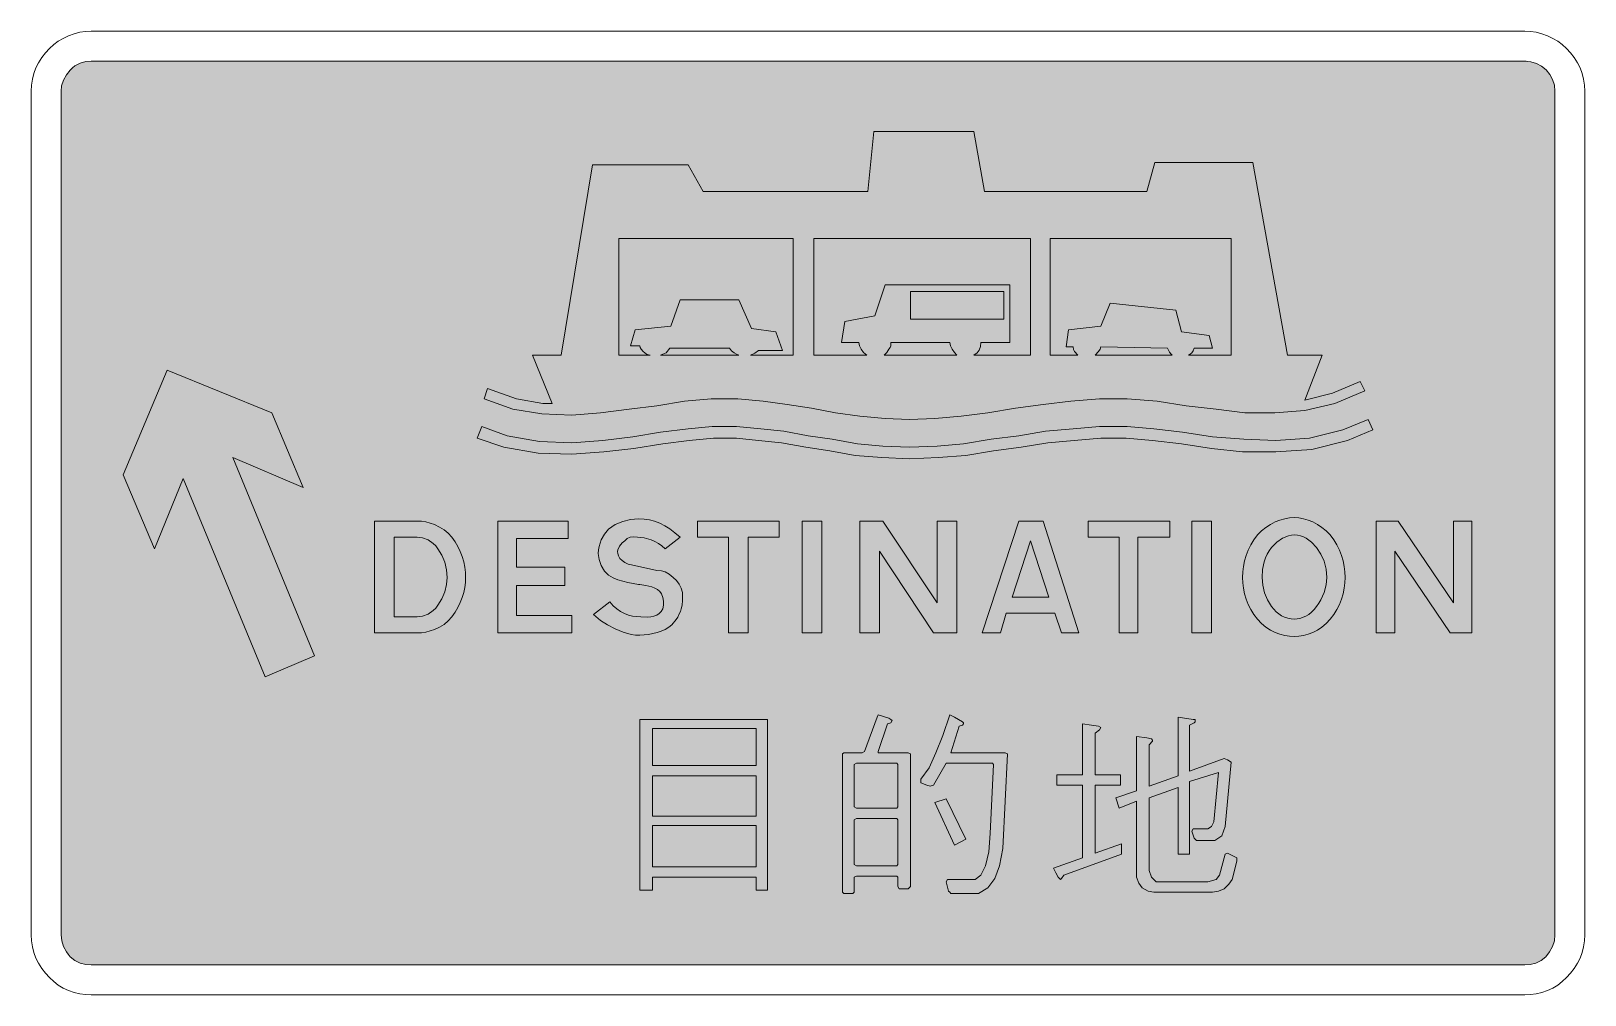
# Model space of a CAD drawing. Header units: metres. Extents: x 82 to 487, y 12 to 262.
import ezdxf

# ---------------------------------------------------------------- set-up
doc = ezdxf.new("R2010")
doc.units = ezdxf.units.M
for name, color, linetype, true_color in [('FILL_BLACK_000000', 7, 'Continuous', 0x000000), ('FILL_WHITE_FFFFFF', 7, 'Continuous', 0xffffff), ('STROKE_BLACK_000000', 7, 'Continuous', 0x000000)]:
    doc.layers.add(name, color=color, linetype=linetype, true_color=true_color)

msp = doc.modelspace()

# ---------------------------------------------------------------- hatches: boundary and pattern name
at = {"layer": 'FILL_BLACK_000000', "true_color": 0x000000}
h = msp.add_hatch(color=7, dxfattribs=at)
h.dxf.hatch_style = 1
h.paths.add_polyline_path([(472.69, 254.42), (474.14, 253.95), (475.46, 253.22), (476.62, 252.26), (477.59, 251.09), (478.32, 249.77), (478.79, 248.32), (478.95, 246.78), (478.95, 27.18), (478.79, 25.66), (478.31, 24.22), (477.56, 22.83), (476.55, 21.48), (475.33, 20.52), (473.96, 19.87), (472.54, 19.5), (471.15, 19.38), (97.95, 19.38), (96.56, 19.5), (95.14, 19.87), (93.77, 20.52), (92.55, 21.48), (91.97, 22.16), (91.54, 22.83), (90.75, 24.18), (90.34, 25.68), (90.15, 27.18), (90.15, 246.78), (90.31, 248.17), (90.79, 249.59), (91.54, 250.96), (92.55, 252.18), (93.14, 252.8), (93.77, 253.31), (95.14, 254.06), (96.56, 254.46), (97.95, 254.58), (471.15, 254.58), (472.69, 254.42)])
at = {"layer": 'FILL_WHITE_FFFFFF', "true_color": 0xffffff}
h = msp.add_hatch(color=7, dxfattribs=at)
h.dxf.hatch_style = 1
h.paths.add_polyline_path([(330.45, 220.68), (372.75, 220.68), (374.85, 228.18), (400.35, 228.18), (409.35, 178.08), (418.35, 178.08), (413.85, 166.38), (421.05, 168.18), (428.25, 171.18), (429.45, 168.78), (421.65, 165.48), (413.85, 163.68), (406.05, 163.08), (398.25, 163.08), (390.75, 163.98), (382.95, 164.88), (375.45, 166.08), (367.65, 166.68), (360.45, 166.68), (352.95, 166.08), (345.75, 165.18), (338.55, 164.28), (331.35, 163.08), (324.45, 162.18), (317.55, 161.58), (310.95, 161.28), (304.65, 161.58), (298.05, 162.18), (291.75, 163.08), (285.45, 164.28), (279.15, 165.18), (272.85, 166.08), (266.25, 166.68), (259.35, 166.68), (252.45, 166.08), (245.25, 164.88), (238.05, 163.98), (230.55, 163.08), (223.05, 162.48), (215.25, 162.78), (207.75, 163.98), (200.25, 166.68), (201.15, 169.38), (208.65, 166.68), (215.55, 165.48), (217.95, 165.48), (212.85, 178.08), (220.35, 178.08), (228.45, 227.58), (253.35, 227.58), (257.25, 220.68), (300.15, 220.68), (301.65, 236.28), (327.75, 236.28), (330.45, 220.68)])
h.paths.add_polyline_path([(311.25, 187.38), (335.55, 187.38), (335.55, 194.58), (311.25, 194.58), (311.25, 187.38)], flags=16)
h.paths.add_polyline_path([(246.79, 178.27), (246.15, 178.08), (266.55, 178.08), (265.95, 178.27), (265.35, 178.68), (264.64, 179.17), (264.15, 179.88), (248.55, 179.88), (247.65, 178.68), (246.79, 178.27)], flags=16)
h.paths.add_polyline_path([(240.75, 180.48), (238.35, 180.48), (239.55, 184.68), (248.85, 185.58), (251.25, 192.48), (266.55, 192.48), (269.85, 184.98), (276.15, 184.08), (277.95, 179.28), (271.65, 179.28), (270.71, 178.57), (269.55, 178.08), (280.65, 178.08), (280.65, 208.38), (235.35, 208.38), (235.35, 178.08), (243.45, 178.08), (243, 178.14), (242.55, 178.31), (241.65, 178.98), (241.09, 179.62), (240.85, 180.03), (240.75, 180.48)], flags=16)
h.paths.add_polyline_path([(293.25, 181.38), (294.15, 186.78), (301.95, 188.28), (304.65, 196.38), (337.05, 196.38), (337.05, 181.38), (329.55, 181.38), (329.44, 180.32), (329.1, 179.39), (328.54, 178.64), (327.75, 178.08), (342.45, 178.08), (342.45, 208.38), (286.05, 208.38), (286.05, 178.08), (299.85, 178.08), (298.99, 178.72), (298.35, 179.58), (297.94, 180.48), (297.75, 181.38), (293.25, 181.38)], flags=16)
h.paths.add_polyline_path([(321.45, 181.38), (306.15, 181.38), (306.07, 180.48), (305.9, 180.03), (305.55, 179.58), (305.06, 178.72), (304.75, 178.36), (304.35, 178.08), (323.25, 178.08), (322.65, 178.72), (322.05, 179.58), (321.64, 180.48), (321.45, 181.38)], flags=16)
h.paths.add_polyline_path([(378.15, 179.88), (360.75, 180.18), (360.56, 179.58), (360.15, 178.98), (359.25, 178.08), (379.35, 178.08), (378.95, 178.4), (378.64, 178.87), (378.15, 179.88)], flags=16)
h.paths.add_polyline_path([(394.65, 208.38), (347.55, 208.38), (347.55, 178.08), (354.75, 178.08), (353.92, 179.02), (353.65, 179.56), (353.55, 180.18), (351.75, 180.18), (352.35, 184.68), (360.75, 185.58), (363.15, 191.58), (380.25, 189.78), (381.75, 184.08), (388.95, 183.18), (389.85, 179.88), (385.05, 179.88), (384.75, 179.17), (384.45, 178.68), (384, 178.27), (383.55, 178.08), (394.65, 178.08), (394.65, 208.38)], flags=16)
h = msp.add_hatch(color=7, dxfattribs=at)
h.dxf.hatch_style = 1
h.paths.add_polyline_path([(134.85, 151.38), (156.15, 99.78), (143.25, 94.38), (121.95, 145.98), (114.45, 127.68), (106.35, 146.88), (117.75, 174.18), (145.05, 163.08), (153.15, 143.58), (134.85, 151.38)])
h = msp.add_hatch(color=7, dxfattribs=at)
h.dxf.hatch_style = 1
h.paths.add_polyline_path([(431.55, 158.58), (424.95, 155.88), (415.65, 153.48), (406.35, 152.88), (397.65, 152.88), (389.55, 153.78), (381.75, 154.98), (374.25, 155.88), (367.35, 156.48), (360.75, 156.48), (353.85, 155.88), (346.95, 155.28), (340.05, 154.08), (332.85, 153.18), (325.65, 151.98), (318.45, 151.38), (310.95, 151.08), (303.75, 151.38), (296.85, 151.98), (290.25, 153.18), (283.95, 154.08), (277.65, 155.28), (271.65, 155.88), (265.95, 156.48), (259.95, 156.48), (253.65, 155.88), (246.75, 154.98), (239.25, 153.78), (231.45, 152.88), (223.05, 152.28), (214.35, 152.58), (205.35, 154.08), (198.45, 156.48), (199.65, 159.48), (206.25, 157.08), (214.65, 155.58), (223.05, 155.28), (231.15, 155.88), (238.95, 156.78), (246.15, 157.98), (253.35, 158.88), (259.65, 159.48), (265.95, 159.48), (272.25, 158.88), (278.25, 158.28), (284.55, 157.08), (290.85, 156.18), (297.45, 154.98), (304.05, 154.38), (310.95, 154.08), (318.15, 154.38), (325.05, 154.98), (332.25, 156.18), (339.45, 157.08), (346.35, 158.28), (353.55, 158.88), (360.45, 159.48), (367.65, 159.48), (374.55, 158.88), (382.05, 157.98), (389.85, 156.78), (397.95, 156.18), (406.35, 155.88), (415.05, 156.48), (423.75, 158.58), (430.35, 161.28), (431.55, 158.58)])
h = msp.add_hatch(color=7, dxfattribs=at)
h.dxf.hatch_style = 1
h.paths.add_polyline_path([(183.97, 134.82), (185.1, 134.66), (186.22, 134.37), (187.35, 133.98), (188.64, 133.3), (189.82, 132.56), (190.89, 131.7), (191.85, 130.68), (192.69, 129.52), (193.42, 128.28), (194.04, 126.99), (194.55, 125.66), (194.94, 124.29), (195.22, 122.92), (195.39, 121.54), (195.45, 120.18), (195.39, 118.92), (195.22, 117.62), (194.94, 116.29), (194.55, 114.97), (194.04, 113.66), (193.42, 112.38), (192.69, 111.14), (191.85, 109.98), (190.89, 108.92), (189.82, 107.99), (188.64, 107.24), (187.35, 106.68), (186.22, 106.29), (185.1, 106.01), (183.97, 105.84), (182.85, 105.78), (171.75, 105.78), (171.75, 134.88), (182.85, 134.88), (183.97, 134.82)])
h.paths.add_polyline_path([(176.85, 109.98), (182.85, 109.98), (184.24, 110.15), (185.66, 110.69), (187.03, 111.63), (187.66, 112.25), (188.25, 112.98), (189.26, 114.65), (190.01, 116.47), (190.49, 118.34), (190.65, 120.18), (190.49, 122.2), (190.01, 124.16), (189.26, 126), (188.25, 127.68), (187.66, 128.41), (187.03, 129.03), (185.66, 129.97), (184.24, 130.51), (182.85, 130.68), (176.85, 130.68), (176.85, 109.98)], flags=16)
h = msp.add_hatch(color=7, dxfattribs=at)
h.dxf.hatch_style = 1
h.paths.add_polyline_path([(203.85, 105.78), (203.85, 134.88), (222.15, 134.88), (222.15, 130.38), (208.65, 130.38), (208.65, 122.88), (221.25, 122.88), (221.25, 118.08), (208.65, 118.08), (208.65, 110.28), (223.05, 110.28), (223.05, 105.78), (203.85, 105.78)])
h = msp.add_hatch(color=7, dxfattribs=at)
h.dxf.hatch_style = 1
h.paths.add_polyline_path([(251.55, 112.08), (251.36, 111.33), (250.95, 110.58), (250.67, 109.91), (250.27, 109.23), (249.15, 107.88), (248.31, 107.25), (247.37, 106.7), (246.36, 106.23), (245.29, 105.86), (243.03, 105.35), (240.75, 105.18), (239.64, 105.23), (238.55, 105.39), (236.44, 105.97), (234.38, 106.83), (232.35, 107.88), (230.55, 109.01), (228.75, 110.58), (232.95, 113.88), (233.86, 112.85), (234.81, 112), (235.78, 111.33), (236.77, 110.8), (237.8, 110.42), (238.86, 110.17), (239.94, 110.02), (241.05, 109.98), (242.83, 109.89), (243.67, 109.96), (244.46, 110.13), (245.18, 110.41), (245.82, 110.82), (246.35, 111.37), (246.75, 112.08), (246.91, 113.03), (246.94, 114.03), (246.79, 115.03), (246.45, 115.98), (245.95, 116.59), (245.35, 117.07), (244.67, 117.45), (243.94, 117.74), (242.36, 118.13), (240.75, 118.38), (240.45, 118.38), (237.64, 118.87), (235.05, 119.58), (233.85, 120.07), (232.65, 120.78), (231.6, 121.88), (230.74, 123.29), (230.16, 124.87), (229.95, 126.48), (230, 127.38), (230.16, 128.27), (230.74, 129.97), (231.6, 131.5), (232.65, 132.78), (233.48, 133.41), (234.37, 133.96), (236.32, 134.81), (238.39, 135.31), (240.45, 135.48), (241.89, 135.41), (243.28, 135.19), (244.63, 134.83), (245.96, 134.32), (247.28, 133.65), (248.59, 132.82), (249.91, 131.83), (251.25, 130.68), (247.35, 127.68), (246.52, 128.41), (245.63, 129.03), (244.7, 129.55), (243.75, 129.97), (241.87, 130.51), (240.15, 130.68), (239.13, 130.79), (238.27, 130.68), (237.53, 130.34), (236.85, 129.78), (236.15, 129.18), (235.5, 128.36), (235.08, 127.42), (235, 126.94), (235.05, 126.48), (235.2, 125.81), (235.61, 125.17), (236.19, 124.58), (236.85, 124.08), (237.75, 123.67), (238.65, 123.48), (245.25, 121.98), (246.41, 121.94), (247.35, 121.68), (248.4, 121.04), (249.45, 120.18), (250.29, 119.4), (250.99, 118.46), (251.52, 117.4), (251.85, 116.28), (251.85, 114.18), (251.81, 113.02), (251.55, 112.08)])
h = msp.add_hatch(color=7, dxfattribs=at)
h.dxf.hatch_style = 1
h.paths.add_polyline_path([(263.85, 130.68), (255.75, 130.68), (255.75, 134.88), (277.05, 134.88), (277.05, 130.68), (268.95, 130.68), (268.95, 105.78), (263.85, 105.78), (263.85, 130.68)])
h = msp.add_hatch(color=7, dxfattribs=at)
h.dxf.hatch_style = 1
h.paths.add_polyline_path([(283.05, 134.88), (288.15, 134.88), (288.15, 105.78), (283.05, 105.78), (283.05, 134.88)])
h = msp.add_hatch(color=7, dxfattribs=at)
h.dxf.hatch_style = 1
h.paths.add_polyline_path([(298.05, 134.88), (304.05, 134.88), (318.15, 113.58), (318.15, 134.88), (323.25, 134.88), (323.25, 105.78), (317.25, 105.78), (303.15, 127.08), (303.15, 105.78), (298.05, 105.78), (298.05, 134.88)])
h = msp.add_hatch(color=7, dxfattribs=at)
h.dxf.hatch_style = 1
h.paths.add_polyline_path([(345.75, 134.88), (355.05, 105.78), (350.55, 105.78), (348.75, 110.88), (336.15, 110.88), (334.65, 105.78), (329.85, 105.78), (339.45, 134.88), (345.75, 134.88)])
h.paths.add_polyline_path([(347.25, 115.08), (342.45, 129.78), (337.65, 115.08), (347.25, 115.08)], flags=16)
h = msp.add_hatch(color=7, dxfattribs=at)
h.dxf.hatch_style = 1
h.paths.add_polyline_path([(365.55, 105.78), (365.55, 130.68), (357.45, 130.68), (357.45, 134.88), (378.75, 134.88), (378.75, 130.68), (370.35, 130.68), (370.35, 105.78), (365.55, 105.78)])
h = msp.add_hatch(color=7, dxfattribs=at)
h.dxf.hatch_style = 1
h.paths.add_polyline_path([(384.45, 134.88), (389.55, 134.88), (389.55, 105.78), (384.45, 105.78), (384.45, 134.88)])
h = msp.add_hatch(color=7, dxfattribs=at)
h.dxf.hatch_style = 1
h.paths.add_polyline_path([(413.49, 135.5), (414.7, 135.15), (415.91, 134.66), (417.11, 134.02), (418.28, 133.25), (419.4, 132.33), (420.45, 131.28), (421.39, 130.02), (422.2, 128.7), (422.87, 127.35), (423.41, 125.96), (423.83, 124.54), (424.12, 123.1), (424.29, 121.64), (424.35, 120.18), (424.29, 118.81), (424.12, 117.4), (423.83, 115.97), (423.41, 114.56), (422.87, 113.17), (422.2, 111.83), (421.39, 110.56), (420.45, 109.38), (419.4, 108.24), (418.28, 107.28), (417.11, 106.51), (415.91, 105.89), (414.7, 105.43), (413.49, 105.12), (412.3, 104.94), (411.15, 104.88), (409.9, 104.94), (408.64, 105.12), (407.37, 105.43), (406.12, 105.89), (404.9, 106.51), (403.72, 107.28), (402.6, 108.24), (401.55, 109.38), (400.61, 110.56), (399.8, 111.83), (399.13, 113.17), (398.59, 114.56), (398.17, 115.97), (397.88, 117.4), (397.71, 118.81), (397.65, 120.18), (397.71, 121.64), (397.88, 123.1), (398.17, 124.54), (398.59, 125.96), (399.13, 127.35), (399.8, 128.7), (400.61, 130.02), (401.55, 131.28), (402.6, 132.33), (403.72, 133.25), (404.9, 134.02), (406.12, 134.66), (407.37, 135.15), (408.64, 135.5), (409.9, 135.71), (411.15, 135.78), (412.3, 135.71), (413.49, 135.5)])
h.paths.add_polyline_path([(409.58, 131.06), (408.04, 130.42), (406.55, 129.38), (405.15, 127.98), (404.53, 127.15), (404.02, 126.26), (403.6, 125.3), (403.27, 124.31), (402.87, 122.24), (402.75, 120.18), (402.91, 118.16), (403.39, 116.21), (404.14, 114.36), (405.15, 112.68), (406.38, 111.28), (407.07, 110.71), (407.81, 110.24), (408.59, 109.87), (409.41, 109.6), (410.26, 109.44), (411.15, 109.38), (412.59, 109.56), (414.11, 110.13), (414.86, 110.58), (415.58, 111.15), (416.25, 111.85), (416.85, 112.68), (417.48, 113.51), (418.03, 114.4), (418.87, 116.32), (419.38, 118.29), (419.55, 120.18), (419.38, 122.37), (418.87, 124.42), (418.03, 126.3), (416.85, 127.98), (415.62, 129.38), (414.22, 130.42), (413.48, 130.79), (412.72, 131.06), (411.94, 131.22), (411.15, 131.28), (410.36, 131.22), (409.58, 131.06)], flags=16)
h = msp.add_hatch(color=7, dxfattribs=at)
h.dxf.hatch_style = 1
h.paths.add_polyline_path([(432.45, 134.88), (438.15, 134.88), (452.55, 113.58), (452.55, 134.88), (457.35, 134.88), (457.35, 105.78), (451.65, 105.78), (437.25, 127.08), (437.25, 105.78), (432.45, 105.78), (432.45, 134.88)])
h = msp.add_hatch(color=7, dxfattribs=at)
h.dxf.hatch_style = 1
h.paths.add_polyline_path([(244.05, 38.88), (240.75, 38.88), (240.75, 83.28), (274.05, 83.28), (274.05, 38.88), (271.05, 38.88), (271.05, 42.18), (244.05, 42.18), (244.05, 38.88)])
h.paths.add_polyline_path([(244.05, 71.28), (271.05, 71.28), (271.05, 80.88), (244.05, 80.88), (244.05, 71.28)], flags=16)
h.paths.add_polyline_path([(271.05, 68.58), (244.05, 68.58), (244.05, 58.08), (271.05, 58.08), (271.05, 68.58)], flags=16)
h.paths.add_polyline_path([(271.05, 44.88), (271.05, 55.68), (244.05, 55.68), (244.05, 44.88), (271.05, 44.88)], flags=16)
h = msp.add_hatch(color=7, dxfattribs=at)
h.dxf.hatch_style = 1
h.paths.add_polyline_path([(306.15, 83.28), (306.45, 82.98), (306.15, 82.38), (305.25, 82.08), (302.85, 74.88), (302.85, 74.58), (310.65, 74.58), (311.25, 74.28), (311.25, 39.78), (310.65, 39.18), (308.25, 39.18), (307.95, 39.78), (307.95, 42.18), (307.65, 42.48), (297.15, 42.48), (296.55, 42.18), (296.55, 38.28), (296.25, 37.98), (293.85, 37.98), (293.55, 38.28), (293.55, 74.28), (293.85, 74.58), (298.65, 74.58), (299.25, 74.88), (302.55, 83.88), (302.85, 84.48), (305.55, 83.58), (306.15, 83.28)])
h.paths.add_polyline_path([(307.95, 57.18), (307.65, 57.48), (297.15, 57.48), (296.55, 57.18), (296.55, 45.48), (297.15, 45.18), (307.65, 45.18), (307.95, 45.48), (307.95, 57.18)], flags=16)
h.paths.add_polyline_path([(296.55, 60.48), (297.15, 60.18), (307.65, 60.18), (307.95, 60.48), (307.95, 71.58), (307.65, 71.88), (297.15, 71.88), (296.55, 71.58), (296.55, 60.48)], flags=16)
h = msp.add_hatch(color=7, dxfattribs=at)
h.dxf.hatch_style = 1
h.paths.add_polyline_path([(322.65, 83.88), (324.75, 82.68), (325.05, 82.38), (325.05, 82.08), (324.75, 81.78), (323.85, 81.48), (321.75, 74.58), (335.85, 74.58), (336.45, 74.28), (335.25, 49.68), (334.35, 45.18), (333.15, 41.88), (331.35, 39.48), (328.95, 37.98), (321.75, 37.98), (321.45, 38.28), (321.15, 38.58), (320.55, 40.98), (320.85, 41.58), (322.35, 41.58), (328.05, 41.58), (329.55, 42.78), (330.75, 45.18), (331.65, 48.78), (331.95, 53.58), (332.85, 71.58), (332.55, 71.88), (320.55, 71.88), (317.25, 66.18), (316.35, 65.88), (315.45, 66.18), (313.95, 66.78), (313.95, 67.68), (316.05, 70.68), (317.85, 74.58), (319.65, 79.08), (321.45, 84.48), (322.65, 83.88)])
h = msp.add_hatch(color=7, dxfattribs=at)
h.dxf.hatch_style = 1
h.paths.add_polyline_path([(355.95, 82.08), (358.35, 81.78), (360.15, 81.48), (360.75, 81.18), (360.45, 80.58), (359.25, 79.68), (359.25, 68.88), (365.85, 68.88), (365.85, 66.18), (359.25, 66.18), (359.25, 48.48), (366.15, 50.88), (366.15, 48.18), (351.15, 42.78), (350.55, 41.88), (350.25, 41.58), (349.65, 42.18), (349.05, 43.38), (348.45, 44.58), (355.95, 47.28), (355.95, 66.18), (349.35, 66.18), (349.35, 68.88), (355.95, 68.88), (355.95, 82.08)])
h = msp.add_hatch(color=7, dxfattribs=at)
h.dxf.hatch_style = 1
h.paths.add_polyline_path([(392.25, 52.98), (390.45, 51.78), (385.65, 51.78), (385.05, 52.38), (384.45, 54.18), (384.75, 54.78), (388.65, 54.78), (389.55, 55.38), (390.15, 56.58), (391.35, 69.48), (383.85, 67.08), (383.85, 48.18), (380.85, 48.18), (380.85, 65.58), (373.35, 62.88), (373.35, 43.98), (373.95, 42.18), (375.15, 40.98), (388.65, 40.98), (390.75, 41.58), (391.65, 42.78), (393.15, 48.18), (393.75, 48.48), (396.15, 47.28), (396.15, 46.38), (394.95, 41.58), (394.05, 40.38), (392.85, 39.18), (391.35, 38.58), (389.85, 38.28), (374.55, 38.28), (373.05, 38.58), (371.55, 39.48), (370.65, 40.68), (370.05, 42.18), (370.05, 61.98), (365.55, 60.18), (364.65, 62.88), (370.05, 64.68), (370.05, 78.78), (372.75, 78.48), (373.95, 78.18), (374.25, 77.88), (374.25, 77.58), (373.35, 76.68), (373.35, 65.88), (380.85, 68.58), (380.85, 83.88), (384.75, 83.28), (385.35, 83.28), (385.35, 82.68), (385.05, 82.38), (383.85, 81.78), (383.85, 69.78), (392.85, 73.08), (393.75, 72.78), (394.65, 72.18), (393.15, 55.38), (392.25, 52.98)])
h = msp.add_hatch(color=7, dxfattribs=at)
h.dxf.hatch_style = 1
h.paths.add_polyline_path([(322.65, 50.58), (317.55, 61.68), (320.55, 62.58), (325.65, 52.08), (322.65, 50.58)])

# ---------------------------------------------------------------- linework, layer by layer
at = {"layer": 'FILL_BLACK_000000', "lineweight": 0, "true_color": 0x000000}
msp.add_lwpolyline([(472.69, 254.42), (474.14, 253.95), (475.46, 253.22), (476.62, 252.26), (477.59, 251.09), (478.32, 249.77), (478.79, 248.32), (478.95, 246.78), (478.95, 27.18), (478.79, 25.66), (478.31, 24.22), (477.56, 22.83), (476.55, 21.48), (475.33, 20.52), (473.96, 19.87), (472.54, 19.5), (471.15, 19.38), (97.95, 19.38), (96.56, 19.5), (95.14, 19.87), (93.77, 20.52), (92.55, 21.48), (91.97, 22.16), (91.54, 22.83), (90.75, 24.18), (90.34, 25.68), (90.15, 27.18), (90.15, 246.78), (90.31, 248.17), (90.79, 249.59), (91.54, 250.96), (92.55, 252.18), (93.14, 252.8), (93.77, 253.31), (95.14, 254.06), (96.56, 254.46), (97.95, 254.58), (471.15, 254.58)], close=True, dxfattribs=at)
at = {"layer": 'FILL_WHITE_FFFFFF', "lineweight": 0, "true_color": 0x000000}
for points in [[(330.45, 220.68), (372.75, 220.68), (374.85, 228.18), (400.35, 228.18), (409.35, 178.08), (418.35, 178.08), (413.85, 166.38), (421.05, 168.18), (428.25, 171.18), (429.45, 168.78), (421.65, 165.48), (413.85, 163.68), (406.05, 163.08), (398.25, 163.08), (390.75, 163.98), (382.95, 164.88), (375.45, 166.08), (367.65, 166.68), (360.45, 166.68), (352.95, 166.08), (345.75, 165.18), (338.55, 164.28), (331.35, 163.08), (324.45, 162.18), (317.55, 161.58), (310.95, 161.28), (304.65, 161.58), (298.05, 162.18), (291.75, 163.08), (285.45, 164.28), (279.15, 165.18), (272.85, 166.08), (266.25, 166.68), (259.35, 166.68), (252.45, 166.08), (245.25, 164.88), (238.05, 163.98), (230.55, 163.08), (223.05, 162.48), (215.25, 162.78), (207.75, 163.98), (200.25, 166.68), (201.15, 169.38), (208.65, 166.68), (215.55, 165.48), (217.95, 165.48), (212.85, 178.08), (220.35, 178.08), (228.45, 227.58), (253.35, 227.58), (257.25, 220.68), (300.15, 220.68), (301.65, 236.28), (327.75, 236.28)], [(240.75, 180.48), (238.35, 180.48), (239.55, 184.68), (248.85, 185.58), (251.25, 192.48), (266.55, 192.48), (269.85, 184.98), (276.15, 184.08), (277.95, 179.28), (271.65, 179.28), (270.71, 178.57), (269.55, 178.08), (280.65, 178.08), (280.65, 208.38), (235.35, 208.38), (235.35, 178.08), (243.45, 178.08), (243, 178.14), (242.55, 178.31), (241.65, 178.98), (241.09, 179.62), (240.85, 180.03)], [(293.25, 181.38), (294.15, 186.78), (301.95, 188.28), (304.65, 196.38), (337.05, 196.38), (337.05, 181.38), (329.55, 181.38), (329.44, 180.32), (329.1, 179.39), (328.54, 178.64), (327.75, 178.08), (342.45, 178.08), (342.45, 208.38), (286.05, 208.38), (286.05, 178.08), (299.85, 178.08), (298.99, 178.72), (298.35, 179.58), (297.94, 180.48), (297.75, 181.38)], [(394.65, 208.38), (347.55, 208.38), (347.55, 178.08), (354.75, 178.08), (353.92, 179.02), (353.65, 179.56), (353.55, 180.18), (351.75, 180.18), (352.35, 184.68), (360.75, 185.58), (363.15, 191.58), (380.25, 189.78), (381.75, 184.08), (388.95, 183.18), (389.85, 179.88), (385.05, 179.88), (384.75, 179.17), (384.45, 178.68), (384, 178.27), (383.55, 178.08), (394.65, 178.08)], [(311.25, 187.38), (335.55, 187.38), (335.55, 194.58), (311.25, 194.58)], [(246.79, 178.27), (246.15, 178.08), (266.55, 178.08), (265.95, 178.27), (265.35, 178.68), (264.64, 179.17), (264.15, 179.88), (248.55, 179.88), (247.65, 178.68)], [(321.45, 181.38), (306.15, 181.38), (306.07, 180.48), (305.9, 180.03), (305.55, 179.58), (305.06, 178.72), (304.75, 178.36), (304.35, 178.08), (323.25, 178.08), (322.65, 178.72), (322.05, 179.58), (321.64, 180.48)], [(378.15, 179.88), (360.75, 180.18), (360.56, 179.58), (360.15, 178.98), (359.25, 178.08), (379.35, 178.08), (378.95, 178.4), (378.64, 178.87)]]:
    msp.add_lwpolyline(points, close=True, dxfattribs=at)
at = {"layer": 'FILL_WHITE_FFFFFF', "lineweight": 0, "true_color": 0xffffff}
for points in [[(134.85, 151.38), (156.15, 99.78), (143.25, 94.38), (121.95, 145.98), (114.45, 127.68), (106.35, 146.88), (117.75, 174.18), (145.05, 163.08), (153.15, 143.58)], [(431.55, 158.58), (424.95, 155.88), (415.65, 153.48), (406.35, 152.88), (397.65, 152.88), (389.55, 153.78), (381.75, 154.98), (374.25, 155.88), (367.35, 156.48), (360.75, 156.48), (353.85, 155.88), (346.95, 155.28), (340.05, 154.08), (332.85, 153.18), (325.65, 151.98), (318.45, 151.38), (310.95, 151.08), (303.75, 151.38), (296.85, 151.98), (290.25, 153.18), (283.95, 154.08), (277.65, 155.28), (271.65, 155.88), (265.95, 156.48), (259.95, 156.48), (253.65, 155.88), (246.75, 154.98), (239.25, 153.78), (231.45, 152.88), (223.05, 152.28), (214.35, 152.58), (205.35, 154.08), (198.45, 156.48), (199.65, 159.48), (206.25, 157.08), (214.65, 155.58), (223.05, 155.28), (231.15, 155.88), (238.95, 156.78), (246.15, 157.98), (253.35, 158.88), (259.65, 159.48), (265.95, 159.48), (272.25, 158.88), (278.25, 158.28), (284.55, 157.08), (290.85, 156.18), (297.45, 154.98), (304.05, 154.38), (310.95, 154.08), (318.15, 154.38), (325.05, 154.98), (332.25, 156.18), (339.45, 157.08), (346.35, 158.28), (353.55, 158.88), (360.45, 159.48), (367.65, 159.48), (374.55, 158.88), (382.05, 157.98), (389.85, 156.78), (397.95, 156.18), (406.35, 155.88), (415.05, 156.48), (423.75, 158.58), (430.35, 161.28)], [(183.97, 134.82), (185.1, 134.66), (186.22, 134.37), (187.35, 133.98), (188.64, 133.3), (189.82, 132.56), (190.89, 131.7), (191.85, 130.68), (192.69, 129.52), (193.42, 128.28), (194.04, 126.99), (194.55, 125.66), (194.94, 124.29), (195.22, 122.92), (195.39, 121.54), (195.45, 120.18), (195.39, 118.92), (195.22, 117.62), (194.94, 116.29), (194.55, 114.97), (194.04, 113.66), (193.42, 112.38), (192.69, 111.14), (191.85, 109.98), (190.89, 108.92), (189.82, 107.99), (188.64, 107.24), (187.35, 106.68), (186.22, 106.29), (185.1, 106.01), (183.97, 105.84), (182.85, 105.78), (171.75, 105.78), (171.75, 134.88), (182.85, 134.88)], [(203.85, 105.78), (203.85, 134.88), (222.15, 134.88), (222.15, 130.38), (208.65, 130.38), (208.65, 122.88), (221.25, 122.88), (221.25, 118.08), (208.65, 118.08), (208.65, 110.28), (223.05, 110.28), (223.05, 105.78)], [(251.55, 112.08), (251.36, 111.33), (250.95, 110.58), (250.67, 109.91), (250.27, 109.23), (249.15, 107.88), (248.31, 107.25), (247.37, 106.7), (246.36, 106.23), (245.29, 105.86), (243.03, 105.35), (240.75, 105.18), (239.64, 105.23), (238.55, 105.39), (236.44, 105.97), (234.38, 106.83), (232.35, 107.88), (230.55, 109.01), (228.75, 110.58), (232.95, 113.88), (233.86, 112.85), (234.81, 112), (235.78, 111.33), (236.77, 110.8), (237.8, 110.42), (238.86, 110.17), (239.94, 110.02), (241.05, 109.98), (242.83, 109.89), (243.67, 109.96), (244.46, 110.13), (245.18, 110.41), (245.82, 110.82), (246.35, 111.37), (246.75, 112.08), (246.91, 113.03), (246.94, 114.03), (246.79, 115.03), (246.45, 115.98), (245.95, 116.59), (245.35, 117.07), (244.67, 117.45), (243.94, 117.74), (242.36, 118.13), (240.75, 118.38), (240.45, 118.38), (237.64, 118.87), (235.05, 119.58), (233.85, 120.07), (232.65, 120.78), (231.6, 121.88), (230.74, 123.29), (230.16, 124.87), (229.95, 126.48), (230, 127.38), (230.16, 128.27), (230.74, 129.97), (231.6, 131.5), (232.65, 132.78), (233.48, 133.41), (234.37, 133.96), (236.32, 134.81), (238.39, 135.31), (240.45, 135.48), (241.89, 135.41), (243.28, 135.19), (244.63, 134.83), (245.96, 134.32), (247.28, 133.65), (248.59, 132.82), (249.91, 131.83), (251.25, 130.68), (247.35, 127.68), (246.52, 128.41), (245.63, 129.03), (244.7, 129.55), (243.75, 129.97), (241.87, 130.51), (240.15, 130.68), (239.13, 130.79), (238.27, 130.68), (237.53, 130.34), (236.85, 129.78), (236.15, 129.18), (235.5, 128.36), (235.08, 127.42), (235, 126.94), (235.05, 126.48), (235.2, 125.81), (235.61, 125.17), (236.19, 124.58), (236.85, 124.08), (237.75, 123.67), (238.65, 123.48), (245.25, 121.98), (246.41, 121.94), (247.35, 121.68), (248.4, 121.04), (249.45, 120.18), (250.29, 119.4), (250.99, 118.46), (251.52, 117.4), (251.85, 116.28), (251.85, 114.18), (251.81, 113.02)], [(263.85, 130.68), (255.75, 130.68), (255.75, 134.88), (277.05, 134.88), (277.05, 130.68), (268.95, 130.68), (268.95, 105.78), (263.85, 105.78)], [(283.05, 134.88), (288.15, 134.88), (288.15, 105.78), (283.05, 105.78)], [(298.05, 134.88), (304.05, 134.88), (318.15, 113.58), (318.15, 134.88), (323.25, 134.88), (323.25, 105.78), (317.25, 105.78), (303.15, 127.08), (303.15, 105.78), (298.05, 105.78)], [(345.75, 134.88), (355.05, 105.78), (350.55, 105.78), (348.75, 110.88), (336.15, 110.88), (334.65, 105.78), (329.85, 105.78), (339.45, 134.88)], [(365.55, 105.78), (365.55, 130.68), (357.45, 130.68), (357.45, 134.88), (378.75, 134.88), (378.75, 130.68), (370.35, 130.68), (370.35, 105.78)], [(384.45, 134.88), (389.55, 134.88), (389.55, 105.78), (384.45, 105.78)], [(413.49, 135.5), (414.7, 135.15), (415.91, 134.66), (417.11, 134.02), (418.28, 133.25), (419.4, 132.33), (420.45, 131.28), (421.39, 130.02), (422.2, 128.7), (422.87, 127.35), (423.41, 125.96), (423.83, 124.54), (424.12, 123.1), (424.29, 121.64), (424.35, 120.18), (424.29, 118.81), (424.12, 117.4), (423.83, 115.97), (423.41, 114.56), (422.87, 113.17), (422.2, 111.83), (421.39, 110.56), (420.45, 109.38), (419.4, 108.24), (418.28, 107.28), (417.11, 106.51), (415.91, 105.89), (414.7, 105.43), (413.49, 105.12), (412.3, 104.94), (411.15, 104.88), (409.9, 104.94), (408.64, 105.12), (407.37, 105.43), (406.12, 105.89), (404.9, 106.51), (403.72, 107.28), (402.6, 108.24), (401.55, 109.38), (400.61, 110.56), (399.8, 111.83), (399.13, 113.17), (398.59, 114.56), (398.17, 115.97), (397.88, 117.4), (397.71, 118.81), (397.65, 120.18), (397.71, 121.64), (397.88, 123.1), (398.17, 124.54), (398.59, 125.96), (399.13, 127.35), (399.8, 128.7), (400.61, 130.02), (401.55, 131.28), (402.6, 132.33), (403.72, 133.25), (404.9, 134.02), (406.12, 134.66), (407.37, 135.15), (408.64, 135.5), (409.9, 135.71), (411.15, 135.78), (412.3, 135.71)], [(432.45, 134.88), (438.15, 134.88), (452.55, 113.58), (452.55, 134.88), (457.35, 134.88), (457.35, 105.78), (451.65, 105.78), (437.25, 127.08), (437.25, 105.78), (432.45, 105.78)], [(176.85, 109.98), (182.85, 109.98), (184.24, 110.15), (185.66, 110.69), (187.03, 111.63), (187.66, 112.25), (188.25, 112.98), (189.26, 114.65), (190.01, 116.47), (190.49, 118.34), (190.65, 120.18), (190.49, 122.2), (190.01, 124.16), (189.26, 126), (188.25, 127.68), (187.66, 128.41), (187.03, 129.03), (185.66, 129.97), (184.24, 130.51), (182.85, 130.68), (176.85, 130.68)], [(347.25, 115.08), (342.45, 129.78), (337.65, 115.08)], [(409.58, 131.06), (408.04, 130.42), (406.55, 129.38), (405.15, 127.98), (404.53, 127.15), (404.02, 126.26), (403.6, 125.3), (403.27, 124.31), (402.87, 122.24), (402.75, 120.18), (402.91, 118.16), (403.39, 116.21), (404.14, 114.36), (405.15, 112.68), (406.38, 111.28), (407.07, 110.71), (407.81, 110.24), (408.59, 109.87), (409.41, 109.6), (410.26, 109.44), (411.15, 109.38), (412.59, 109.56), (414.11, 110.13), (414.86, 110.58), (415.58, 111.15), (416.25, 111.85), (416.85, 112.68), (417.48, 113.51), (418.03, 114.4), (418.87, 116.32), (419.38, 118.29), (419.55, 120.18), (419.38, 122.37), (418.87, 124.42), (418.03, 126.3), (416.85, 127.98), (415.62, 129.38), (414.22, 130.42), (413.48, 130.79), (412.72, 131.06), (411.94, 131.22), (411.15, 131.28), (410.36, 131.22)], [(244.05, 38.88), (240.75, 38.88), (240.75, 83.28), (274.05, 83.28), (274.05, 38.88), (271.05, 38.88), (271.05, 42.18), (244.05, 42.18)], [(244.05, 71.28), (271.05, 71.28), (271.05, 80.88), (244.05, 80.88)], [(306.15, 83.28), (306.45, 82.98), (306.15, 82.38), (305.25, 82.08), (302.85, 74.88), (302.85, 74.58), (310.65, 74.58), (311.25, 74.28), (311.25, 39.78), (310.65, 39.18), (308.25, 39.18), (307.95, 39.78), (307.95, 42.18), (307.65, 42.48), (297.15, 42.48), (296.55, 42.18), (296.55, 38.28), (296.25, 37.98), (293.85, 37.98), (293.55, 38.28), (293.55, 74.28), (293.85, 74.58), (298.65, 74.58), (299.25, 74.88), (302.55, 83.88), (302.85, 84.48), (305.55, 83.58)], [(322.65, 83.88), (324.75, 82.68), (325.05, 82.38), (325.05, 82.08), (324.75, 81.78), (323.85, 81.48), (321.75, 74.58), (335.85, 74.58), (336.45, 74.28), (335.25, 49.68), (334.35, 45.18), (333.15, 41.88), (331.35, 39.48), (328.95, 37.98), (321.75, 37.98), (321.45, 38.28), (321.15, 38.58), (320.55, 40.98), (320.85, 41.58), (322.35, 41.58), (328.05, 41.58), (329.55, 42.78), (330.75, 45.18), (331.65, 48.78), (331.95, 53.58), (332.85, 71.58), (332.55, 71.88), (320.55, 71.88), (317.25, 66.18), (316.35, 65.88), (315.45, 66.18), (313.95, 66.78), (313.95, 67.68), (316.05, 70.68), (317.85, 74.58), (319.65, 79.08), (321.45, 84.48)], [(355.95, 82.08), (358.35, 81.78), (360.15, 81.48), (360.75, 81.18), (360.45, 80.58), (359.25, 79.68), (359.25, 68.88), (365.85, 68.88), (365.85, 66.18), (359.25, 66.18), (359.25, 48.48), (366.15, 50.88), (366.15, 48.18), (351.15, 42.78), (350.55, 41.88), (350.25, 41.58), (349.65, 42.18), (349.05, 43.38), (348.45, 44.58), (355.95, 47.28), (355.95, 66.18), (349.35, 66.18), (349.35, 68.88), (355.95, 68.88)], [(392.25, 52.98), (390.45, 51.78), (385.65, 51.78), (385.05, 52.38), (384.45, 54.18), (384.75, 54.78), (388.65, 54.78), (389.55, 55.38), (390.15, 56.58), (391.35, 69.48), (383.85, 67.08), (383.85, 48.18), (380.85, 48.18), (380.85, 65.58), (373.35, 62.88), (373.35, 43.98), (373.95, 42.18), (375.15, 40.98), (388.65, 40.98), (390.75, 41.58), (391.65, 42.78), (393.15, 48.18), (393.75, 48.48), (396.15, 47.28), (396.15, 46.38), (394.95, 41.58), (394.05, 40.38), (392.85, 39.18), (391.35, 38.58), (389.85, 38.28), (374.55, 38.28), (373.05, 38.58), (371.55, 39.48), (370.65, 40.68), (370.05, 42.18), (370.05, 61.98), (365.55, 60.18), (364.65, 62.88), (370.05, 64.68), (370.05, 78.78), (372.75, 78.48), (373.95, 78.18), (374.25, 77.88), (374.25, 77.58), (373.35, 76.68), (373.35, 65.88), (380.85, 68.58), (380.85, 83.88), (384.75, 83.28), (385.35, 83.28), (385.35, 82.68), (385.05, 82.38), (383.85, 81.78), (383.85, 69.78), (392.85, 73.08), (393.75, 72.78), (394.65, 72.18), (393.15, 55.38)], [(296.55, 60.48), (297.15, 60.18), (307.65, 60.18), (307.95, 60.48), (307.95, 71.58), (307.65, 71.88), (297.15, 71.88), (296.55, 71.58)], [(271.05, 68.58), (244.05, 68.58), (244.05, 58.08), (271.05, 58.08)], [(322.65, 50.58), (317.55, 61.68), (320.55, 62.58), (325.65, 52.08)], [(307.95, 57.18), (307.65, 57.48), (297.15, 57.48), (296.55, 57.18), (296.55, 45.48), (297.15, 45.18), (307.65, 45.18), (307.95, 45.48)], [(271.05, 44.88), (271.05, 55.68), (244.05, 55.68), (244.05, 44.88)]]:
    msp.add_lwpolyline(points, close=True, dxfattribs=at)
at = {"layer": 'STROKE_BLACK_000000', "lineweight": 0, "true_color": 0x000000}
for points in [[(82.35, 246.78), (82.35, 27.18), (82.43, 25.62), (82.68, 24.1), (83.08, 22.61), (83.62, 21.18), (84.31, 19.8), (85.13, 18.49), (86.08, 17.25), (87.15, 16.08), (88.23, 15.03), (89.43, 14.11), (90.73, 13.34), (92.1, 12.7), (93.53, 12.21), (95, 11.86), (96.48, 11.65), (97.95, 11.58), (471.15, 11.58), (472.62, 11.65), (474.1, 11.86), (475.57, 12.21), (477, 12.7), (478.37, 13.34), (479.67, 14.11), (480.87, 15.03), (481.95, 16.08), (483.02, 17.25), (483.97, 18.49), (484.79, 19.8), (485.47, 21.18), (486.02, 22.61), (486.42, 24.1), (486.67, 25.62), (486.75, 27.18), (486.75, 246.78), (486.67, 248.34), (486.42, 249.86), (486.02, 251.35), (485.47, 252.78), (484.79, 254.16), (483.97, 255.47), (483.02, 256.71), (481.95, 257.88), (480.87, 258.85), (479.67, 259.72), (478.37, 260.49), (477, 261.14), (475.57, 261.67), (474.1, 262.06), (472.62, 262.3), (471.15, 262.38), (97.95, 262.38), (96.48, 262.3), (95, 262.06), (93.53, 261.67), (92.1, 261.14), (90.73, 260.49), (89.43, 259.72), (88.23, 258.85), (87.15, 257.88), (86.08, 256.71), (85.13, 255.47), (84.31, 254.16), (83.62, 252.78), (83.08, 251.35), (82.68, 249.86), (82.43, 248.34), (82.35, 246.78)], [(471.15, 254.58), (471.45, 254.58)]]:
    msp.add_lwpolyline(points, dxfattribs=at)

doc.saveas('drawing.dxf')
